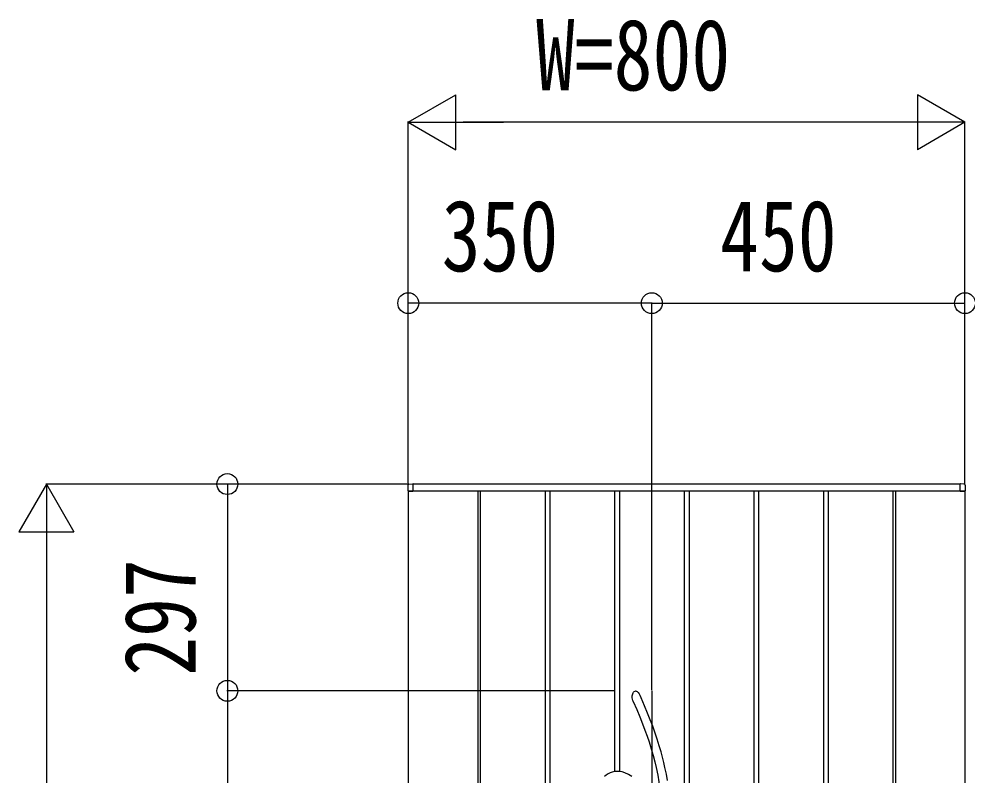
# Model space of a CAD drawing. Units: millimetres, scale not verified. Extents: x -14718 to 14718, y -10395 to 10395.
# Drawn here: x -11977 to -10614, y -6606 to -5519 of the extents above; entities that cross this region are included whole.
import ezdxf
from ezdxf.enums import TextEntityAlignment as Align

# ---------------------------------------------------------------- set-up
doc = ezdxf.new("R2010")
doc.units = ezdxf.units.MM
doc.header["$LTSCALE"] = 30
for name, color, linetype in [('0-3_YKK_13', 4, 'Continuous'), ('0-4_YKK_A1', 4, 'Continuous'), ('0-5_YKK_D', 6, 'Continuous')]:
    doc.layers.add(name, color=color, linetype=linetype)
doc.styles.add('ＭＳ ゴシック', font='')
doc.styles.get('ＭＳ ゴシック').set_extended_font_data('MS Gothic')

msp = doc.modelspace()

# ---------------------------------------------------------------- linework, layer by layer
at = {"layer": '0-3_YKK_13'}
msp.add_line((-11067.43, -6484.5), (-11067.43, -7484.5), dxfattribs=at)
for points in [[(-11094.11, -6499.77), (-11094.11, -6499.77), (-11094.12, -6499.74), (-11094.19, -6499.57), (-11094.55, -6498.63), (-11095.49, -6494.69), (-11095.56, -6491.83), (-11094.96, -6488.9), (-11094.39, -6487.61), (-11093.57, -6486.39), (-11092.7, -6485.55), (-11091.58, -6484.94), (-11090.8, -6484.78), (-11090, -6484.84), (-11089.36, -6485.04), (-11088.36, -6485.62), (-11087.04, -6486.89), (-11085.68, -6488.76), (-11084.46, -6490.88), (-11084.28, -6491.26)], [(-11044.96, -6613.44), (-11046.55, -6604.47), (-11048.55, -6594.59), (-11050.13, -6587.59), (-11051.98, -6580.11), (-11054.14, -6572.09), (-11056.65, -6563.46), (-11059.59, -6554.15), (-11063.03, -6544.05), (-11066.11, -6535.51), (-11069.59, -6526.35), (-11073.5, -6516.52), (-11077.89, -6505.94), (-11082.82, -6494.53), (-11084.29, -6491.26)], [(-11094.11, -6499.77), (-11094.09, -6499.82), (-11089.12, -6511.34), (-11084.69, -6522.01), (-11080.76, -6531.93), (-11077.28, -6541.16), (-11074.19, -6549.78), (-11071.46, -6557.85), (-11068.21, -6568.15), (-11065.48, -6577.65), (-11063.18, -6586.46), (-11061.24, -6594.67), (-11058.98, -6605.52), (-11057.18, -6615.51), (-11055.74, -6624.77), (-11054.59, -6633.23)], [(-11096.01, -6607.83), (-11101.05, -6604.65), (-11106.41, -6602.25), (-11110.14, -6601.16), (-11114.02, -6600.52), (-11118.05, -6600.41), (-11121.16, -6600.72), (-11124.26, -6601.37), (-11127.27, -6602.37), (-11130.13, -6603.73), (-11132.84, -6605.53), (-11135.28, -6607.82)]]:
    msp.add_lwpolyline(points, dxfattribs=at)
at = {"layer": '0-4_YKK_A1'}
for p, q in [((-11417.93, -6188.87), (-11417.93, -6197)), ((-11417.43, -6197.5), (-11417.43, -7777.5)), ((-10617.43, -6197.5), (-11417.43, -6197.5)), ((-11410.43, -6197.5), (-11417.43, -6197.5)), ((-11417.43, -6197.5), (-11410.73, -6197.5)), ((-11416.52, -6187.37), (-11410.96, -6187.03)), ((-11410.73, -6197.5), (-11410.73, -6197.5)), ((-10624.43, -6187.5), (-11410.43, -6187.5)), ((-11410.43, -6197.5), (-11410.43, -6187.5)), ((-11410.43, -6197.2), (-11410.43, -6187.53)), ((-11317.43, -6197.5), (-11317.43, -7777.5)), ((-11313.93, -6197.5), (-11313.93, -7777.5)), ((-11220.93, -6197.5), (-11220.93, -7777.5)), ((-11213.93, -6197.5), (-11213.93, -7777.5)), ((-11120.93, -6197.5), (-11120.93, -6600.7)), ((-11113.93, -6197.5), (-11113.93, -6600.54)), ((-11020.93, -6197.5), (-11020.93, -6921.53)), ((-11013.93, -6197.5), (-11013.93, -6917)), ((-10920.93, -6197.5), (-10920.93, -7777.5)), ((-10913.93, -6197.5), (-10913.93, -7777.5)), ((-10820.93, -6197.5), (-10820.93, -7777.5)), ((-10813.93, -6197.5), (-10813.93, -7777.5)), ((-10720.93, -6197.5), (-10720.93, -7777.5)), ((-10717.43, -6197.5), (-10717.43, -7777.5)), ((-10624.43, -6197.5), (-10624.43, -6187.5)), ((-10624.43, -6197.2), (-10624.43, -6187.53)), ((-10624.43, -6197.5), (-10617.43, -6197.5)), ((-10617.43, -6197.5), (-10624.13, -6197.5)), ((-10624.13, -6197.5), (-10624.13, -6197.5)), ((-10618.34, -6187.37), (-10623.9, -6187.03)), ((-10617.43, -6197.5), (-10617.43, -7777.5)), ((-10616.93, -6188.87), (-10616.93, -6197))]:
    msp.add_line(p, q, dxfattribs=at)
for centre, radius, start, end in [((-11416.43, -6188.87), 1.5, 93.5, 180), ((-11417.43, -6197), 0.5, 180, 270), ((-11410.93, -6187.53), 0.5, 0, 93.5), ((-11410.73, -6197.2), 0.3, 270, 0), ((-10623.93, -6187.53), 0.5, 86.5, 180), ((-10624.13, -6197.2), 0.3, 180, 270), ((-10618.43, -6188.87), 1.5, 0, 86.5), ((-10617.43, -6197), 0.5, 270, 0)]:
    msp.add_arc(centre, radius, start, end, dxfattribs=at)
at = {"layer": '0-5_YKK_D'}
for p, q in [((-11417.43, -5667.5), (-11349.01, -5628)), ((-11349.01, -5707), (-11349.01, -5628)), ((-10617.43, -5667.5), (-10685.85, -5628)), ((-10685.85, -5628), (-10685.85, -5707)), ((-11417.43, -6185.5), (-11417.43, -5666.5)), ((-11417.43, -5667.5), (-11349.01, -5707)), ((-11417.43, -5667.5), (-11280.6, -5667.5)), ((-10696.43, -5667.5), (-11338.43, -5667.5)), ((-10617.43, -5667.5), (-10754.26, -5667.5)), ((-10617.43, -5667.5), (-10685.85, -5707)), ((-10617.43, -6185.5), (-10617.43, -5666.5)), ((-11417.43, -6186.5), (-11417.43, -5926.5)), ((-11067.43, -6483.5), (-11067.43, -5926.5)), ((-11067.43, -6483.5), (-11067.43, -5926.5)), ((-10617.43, -6186.5), (-10617.43, -5926.5)), ((-11067.43, -5927.5), (-11417.43, -5927.5)), ((-11067.43, -5927.5), (-10617.43, -5927.5)), ((-11937.43, -6187.5), (-11976.93, -6255.92)), ((-11419.43, -6187.5), (-11938.43, -6187.5)), ((-11937.43, -6187.5), (-11897.93, -6255.92)), ((-11937.43, -6187.5), (-11937.43, -6324.33)), ((-11418.43, -6187.5), (-11678.43, -6187.5)), ((-11677.43, -6187.5), (-11677.43, -6484.5)), ((-11976.93, -6255.92), (-11897.93, -6255.92)), ((-11937.43, -6266.5), (-11937.43, -7708.5)), ((-11121.93, -6484.5), (-11678.43, -6484.5)), ((-11121.93, -6484.5), (-11678.43, -6484.5)), ((-11677.43, -6484.5), (-11677.43, -7484.5))]:
    msp.add_line(p, q, dxfattribs=at)
for centre in [(-11417.43, -5927.5), (-11067.43, -5927.5), (-11067.43, -5927.5), (-10617.43, -5927.5), (-11677.43, -6187.5), (-11677.43, -6484.5), (-11677.43, -6484.5)]:
    msp.add_circle(centre, 15, dxfattribs=at)

# ---------------------------------------------------------------- texts
at = {"layer": '0-5_YKK_D', "style": 'ＭＳ ゴシック', "width": 0.8}
for s, p in [('W=800', (-11233.96, -5652.5)), ('350', (-11369.36, -5912.5)), ('450', (-10969.36, -5912.5))]:
    msp.add_text(s, height=102.6, dxfattribs=at).set_placement(p, align=Align.BOTTOM_LEFT)
msp.add_text('297', height=102.6, rotation=90, dxfattribs=at).set_placement((-11692.43, -6462.93), align=Align.BOTTOM_LEFT)

doc.saveas('drawing.dxf')
